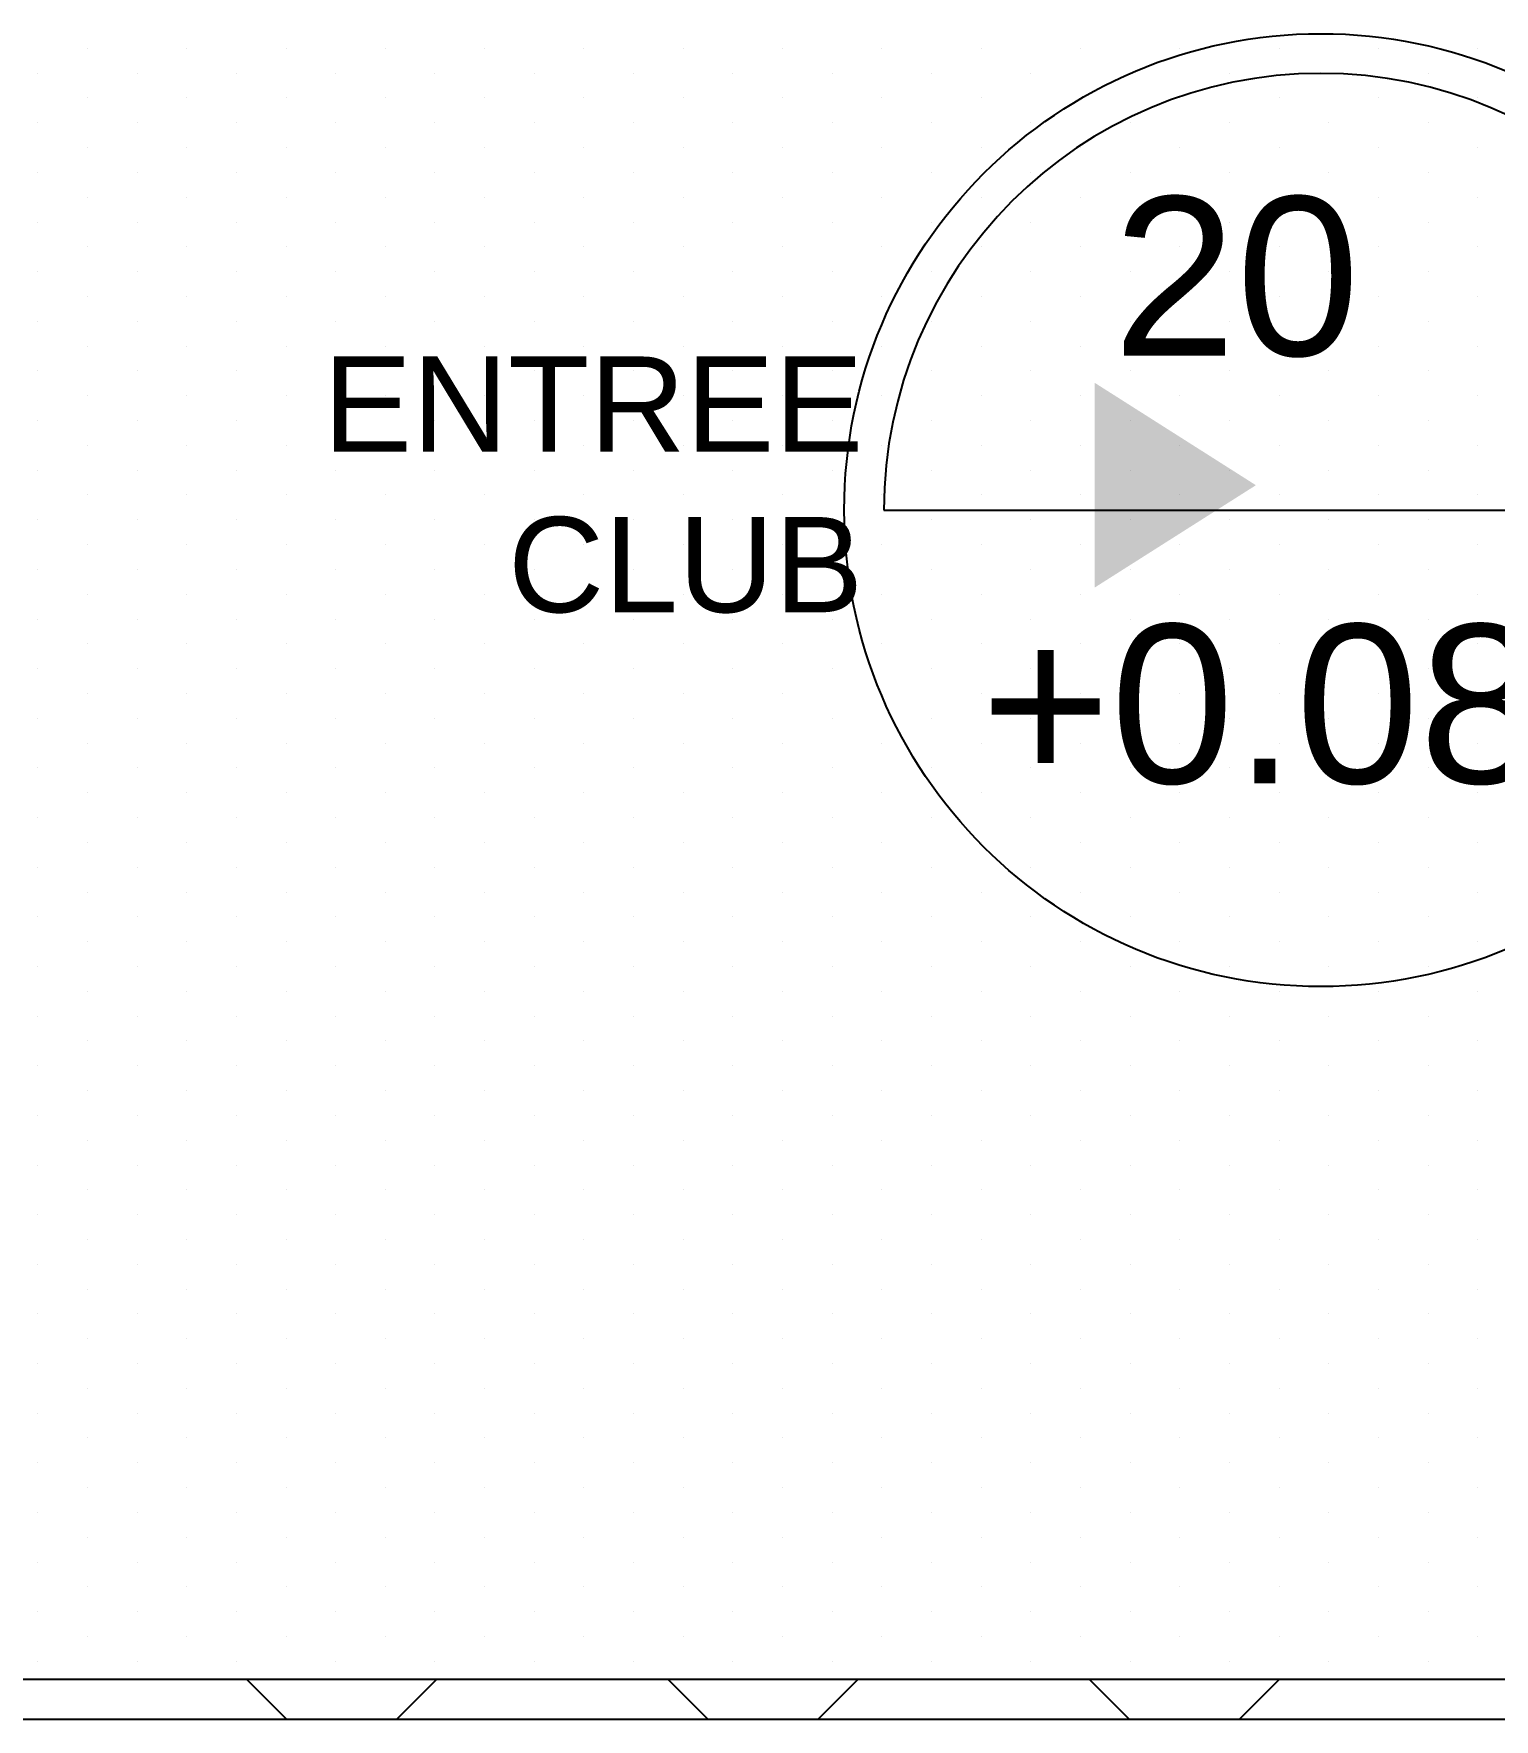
# Model space of a CAD drawing. Header units: millimetres. Extents: x 61345 to 69644, y 9491 to 29385.
# Drawn here: x 64337.9 to 64521.8, y 17361.2 to 17573.5 of the extents above; entities that cross this region are included whole.
import ezdxf

# ---------------------------------------------------------------- set-up
doc = ezdxf.new("R2010")
doc.units = ezdxf.units.MM
doc.layers.add('Plan Archi', color=8, linetype='Continuous')
doc.styles.get("Standard").update_dxf_attribs({"font": 'arial.ttf'})

msp = doc.modelspace()

# ---------------------------------------------------------------- linework, layer by layer
at = {"layer": 'Plan Archi'}
for p, q in [((64344.69, 17571.62), (64344.69, 17571.62)), ((64357.19, 17571.62), (64357.19, 17571.62)), ((64369.69, 17571.62), (64369.69, 17571.62)), ((64382.19, 17571.62), (64382.19, 17571.62)), ((64394.69, 17571.62), (64394.69, 17571.62)), ((64407.19, 17571.62), (64407.19, 17571.62)), ((64419.69, 17571.62), (64419.69, 17571.62)), ((64432.19, 17571.62), (64432.19, 17571.62)), ((64444.69, 17571.62), (64444.69, 17571.62)), ((64457.19, 17571.62), (64457.19, 17571.62)), ((64469.69, 17571.62), (64469.69, 17571.62)), ((64482.19, 17571.62), (64482.19, 17571.62)), ((64494.69, 17571.62), (64494.69, 17571.62)), ((64507.19, 17571.62), (64507.19, 17571.62)), ((64519.69, 17571.62), (64519.69, 17571.62)), ((64338.44, 17568.49), (64338.44, 17568.49)), ((64350.94, 17568.49), (64350.94, 17568.49)), ((64363.44, 17568.49), (64363.44, 17568.49)), ((64375.94, 17568.49), (64375.94, 17568.49)), ((64388.44, 17568.49), (64388.44, 17568.49)), ((64400.94, 17568.49), (64400.94, 17568.49)), ((64413.44, 17568.49), (64413.44, 17568.49)), ((64425.94, 17568.49), (64425.94, 17568.49)), ((64438.44, 17568.49), (64438.44, 17568.49)), ((64450.94, 17568.49), (64450.94, 17568.49)), ((64463.44, 17568.49), (64463.44, 17568.49)), ((64475.94, 17568.49), (64475.94, 17568.49)), ((64488.44, 17568.49), (64488.44, 17568.49)), ((64500.94, 17568.49), (64500.94, 17568.49)), ((64513.44, 17568.49), (64513.44, 17568.49)), ((64344.69, 17565.37), (64344.69, 17565.37)), ((64357.19, 17565.37), (64357.19, 17565.37)), ((64369.69, 17565.37), (64369.69, 17565.37)), ((64382.19, 17565.37), (64382.19, 17565.37)), ((64394.69, 17565.37), (64394.69, 17565.37)), ((64407.19, 17565.37), (64407.19, 17565.37)), ((64419.69, 17565.37), (64419.69, 17565.37)), ((64432.19, 17565.37), (64432.19, 17565.37)), ((64444.69, 17565.37), (64444.69, 17565.37)), ((64457.19, 17565.37), (64457.19, 17565.37)), ((64469.69, 17565.37), (64469.69, 17565.37)), ((64482.19, 17565.37), (64482.19, 17565.37)), ((64494.69, 17565.37), (64494.69, 17565.37)), ((64507.19, 17565.37), (64507.19, 17565.37)), ((64519.69, 17565.37), (64519.69, 17565.37)), ((64338.44, 17562.24), (64338.44, 17562.24)), ((64350.94, 17562.24), (64350.94, 17562.24)), ((64363.44, 17562.24), (64363.44, 17562.24)), ((64375.94, 17562.24), (64375.94, 17562.24)), ((64388.44, 17562.24), (64388.44, 17562.24)), ((64400.94, 17562.24), (64400.94, 17562.24)), ((64413.44, 17562.24), (64413.44, 17562.24)), ((64425.94, 17562.24), (64425.94, 17562.24)), ((64438.44, 17562.24), (64438.44, 17562.24)), ((64450.94, 17562.24), (64450.94, 17562.24)), ((64463.44, 17562.24), (64463.44, 17562.24)), ((64475.94, 17562.24), (64475.94, 17562.24)), ((64488.44, 17562.24), (64488.44, 17562.24)), ((64500.94, 17562.24), (64500.94, 17562.24)), ((64513.44, 17562.24), (64513.44, 17562.24)), ((64344.69, 17559.12), (64344.69, 17559.12)), ((64357.19, 17559.12), (64357.19, 17559.12)), ((64369.69, 17559.12), (64369.69, 17559.12)), ((64382.19, 17559.12), (64382.19, 17559.12)), ((64394.69, 17559.12), (64394.69, 17559.12)), ((64407.19, 17559.12), (64407.19, 17559.12)), ((64419.69, 17559.12), (64419.69, 17559.12)), ((64432.19, 17559.12), (64432.19, 17559.12)), ((64444.69, 17559.12), (64444.69, 17559.12)), ((64457.19, 17559.12), (64457.19, 17559.12)), ((64469.69, 17559.12), (64469.69, 17559.12)), ((64482.19, 17559.12), (64482.19, 17559.12)), ((64494.69, 17559.12), (64494.69, 17559.12)), ((64507.19, 17559.12), (64507.19, 17559.12)), ((64519.69, 17559.12), (64519.69, 17559.12)), ((64338.44, 17555.99), (64338.44, 17555.99)), ((64350.94, 17555.99), (64350.94, 17555.99)), ((64363.44, 17555.99), (64363.44, 17555.99)), ((64375.94, 17555.99), (64375.94, 17555.99)), ((64388.44, 17555.99), (64388.44, 17555.99)), ((64400.94, 17555.99), (64400.94, 17555.99)), ((64413.44, 17555.99), (64413.44, 17555.99)), ((64425.94, 17555.99), (64425.94, 17555.99)), ((64438.44, 17555.99), (64438.44, 17555.99)), ((64450.94, 17555.99), (64450.94, 17555.99)), ((64463.44, 17555.99), (64463.44, 17555.99)), ((64475.94, 17555.99), (64475.94, 17555.99)), ((64488.44, 17555.99), (64488.44, 17555.99)), ((64500.94, 17555.99), (64500.94, 17555.99)), ((64513.44, 17555.99), (64513.44, 17555.99)), ((64344.69, 17552.87), (64344.69, 17552.87)), ((64357.19, 17552.87), (64357.19, 17552.87)), ((64369.69, 17552.87), (64369.69, 17552.87)), ((64382.19, 17552.87), (64382.19, 17552.87)), ((64394.69, 17552.87), (64394.69, 17552.87)), ((64407.19, 17552.87), (64407.19, 17552.87)), ((64419.69, 17552.87), (64419.69, 17552.87)), ((64432.19, 17552.87), (64432.19, 17552.87)), ((64444.69, 17552.87), (64444.69, 17552.87)), ((64457.19, 17552.87), (64457.19, 17552.87)), ((64469.69, 17552.87), (64469.69, 17552.87)), ((64482.19, 17552.87), (64482.19, 17552.87)), ((64494.69, 17552.87), (64494.69, 17552.87)), ((64507.19, 17552.87), (64507.19, 17552.87)), ((64519.69, 17552.87), (64519.69, 17552.87)), ((64338.44, 17549.74), (64338.44, 17549.74)), ((64350.94, 17549.74), (64350.94, 17549.74)), ((64363.44, 17549.74), (64363.44, 17549.74)), ((64375.94, 17549.74), (64375.94, 17549.74)), ((64388.44, 17549.74), (64388.44, 17549.74)), ((64400.94, 17549.74), (64400.94, 17549.74)), ((64413.44, 17549.74), (64413.44, 17549.74)), ((64425.94, 17549.74), (64425.94, 17549.74)), ((64438.44, 17549.74), (64438.44, 17549.74)), ((64450.94, 17549.74), (64450.94, 17549.74)), ((64463.44, 17549.74), (64463.44, 17549.74)), ((64475.94, 17549.74), (64475.94, 17549.74)), ((64488.44, 17549.74), (64488.44, 17549.74)), ((64500.94, 17549.74), (64500.94, 17549.74)), ((64513.44, 17549.74), (64513.44, 17549.74)), ((64344.69, 17546.62), (64344.69, 17546.62)), ((64357.19, 17546.62), (64357.19, 17546.62)), ((64369.69, 17546.62), (64369.69, 17546.62)), ((64382.19, 17546.62), (64382.19, 17546.62)), ((64394.69, 17546.62), (64394.69, 17546.62)), ((64407.19, 17546.62), (64407.19, 17546.62)), ((64419.69, 17546.62), (64419.69, 17546.62)), ((64432.19, 17546.62), (64432.19, 17546.62)), ((64444.69, 17546.62), (64444.69, 17546.62)), ((64457.19, 17546.62), (64457.19, 17546.62)), ((64469.69, 17546.62), (64469.69, 17546.62)), ((64482.19, 17546.62), (64482.19, 17546.62)), ((64494.69, 17546.62), (64494.69, 17546.62)), ((64507.19, 17546.62), (64507.19, 17546.62)), ((64519.69, 17546.62), (64519.69, 17546.62)), ((64338.44, 17543.49), (64338.44, 17543.49)), ((64350.94, 17543.49), (64350.94, 17543.49)), ((64363.44, 17543.49), (64363.44, 17543.49)), ((64375.94, 17543.49), (64375.94, 17543.49)), ((64388.44, 17543.49), (64388.44, 17543.49)), ((64400.94, 17543.49), (64400.94, 17543.49)), ((64413.44, 17543.49), (64413.44, 17543.49)), ((64425.94, 17543.49), (64425.94, 17543.49)), ((64438.44, 17543.49), (64438.44, 17543.49)), ((64450.94, 17543.49), (64450.94, 17543.49)), ((64463.44, 17543.49), (64463.44, 17543.49)), ((64475.94, 17543.49), (64475.94, 17543.49)), ((64488.44, 17543.49), (64488.44, 17543.49)), ((64500.94, 17543.49), (64500.94, 17543.49)), ((64513.44, 17543.49), (64513.44, 17543.49)), ((64344.69, 17540.37), (64344.69, 17540.37)), ((64357.19, 17540.37), (64357.19, 17540.37)), ((64369.69, 17540.37), (64369.69, 17540.37)), ((64382.19, 17540.37), (64382.19, 17540.37)), ((64394.69, 17540.37), (64394.69, 17540.37)), ((64407.19, 17540.37), (64407.19, 17540.37)), ((64419.69, 17540.37), (64419.69, 17540.37)), ((64432.19, 17540.37), (64432.19, 17540.37)), ((64444.69, 17540.37), (64444.69, 17540.37)), ((64457.19, 17540.37), (64457.19, 17540.37)), ((64469.69, 17540.37), (64469.69, 17540.37)), ((64482.19, 17540.37), (64482.19, 17540.37)), ((64494.69, 17540.37), (64494.69, 17540.37)), ((64507.19, 17540.37), (64507.19, 17540.37)), ((64519.69, 17540.37), (64519.69, 17540.37)), ((64338.44, 17537.24), (64338.44, 17537.24)), ((64350.94, 17537.24), (64350.94, 17537.24)), ((64363.44, 17537.24), (64363.44, 17537.24)), ((64375.94, 17537.24), (64375.94, 17537.24)), ((64388.44, 17537.24), (64388.44, 17537.24)), ((64400.94, 17537.24), (64400.94, 17537.24)), ((64413.44, 17537.24), (64413.44, 17537.24)), ((64425.94, 17537.24), (64425.94, 17537.24)), ((64438.44, 17537.24), (64438.44, 17537.24)), ((64450.94, 17537.24), (64450.94, 17537.24)), ((64463.44, 17537.24), (64463.44, 17537.24)), ((64475.94, 17537.24), (64475.94, 17537.24)), ((64488.44, 17537.24), (64488.44, 17537.24)), ((64500.94, 17537.24), (64500.94, 17537.24)), ((64513.44, 17537.24), (64513.44, 17537.24)), ((64344.69, 17534.12), (64344.69, 17534.12)), ((64357.19, 17534.12), (64357.19, 17534.12)), ((64369.69, 17534.12), (64369.69, 17534.12)), ((64382.19, 17534.12), (64382.19, 17534.12)), ((64394.69, 17534.12), (64394.69, 17534.12)), ((64407.19, 17534.12), (64407.19, 17534.12)), ((64419.69, 17534.12), (64419.69, 17534.12)), ((64432.19, 17534.12), (64432.19, 17534.12)), ((64444.69, 17534.12), (64444.69, 17534.12)), ((64457.19, 17534.12), (64457.19, 17534.12)), ((64469.69, 17534.12), (64469.69, 17534.12)), ((64482.19, 17534.12), (64482.19, 17534.12)), ((64494.69, 17534.12), (64494.69, 17534.12)), ((64507.19, 17534.12), (64507.19, 17534.12)), ((64519.69, 17534.12), (64519.69, 17534.12)), ((64338.44, 17530.99), (64338.44, 17530.99)), ((64350.94, 17530.99), (64350.94, 17530.99)), ((64363.44, 17530.99), (64363.44, 17530.99)), ((64375.94, 17530.99), (64375.94, 17530.99)), ((64388.44, 17530.99), (64388.44, 17530.99)), ((64400.94, 17530.99), (64400.94, 17530.99)), ((64413.44, 17530.99), (64413.44, 17530.99)), ((64425.94, 17530.99), (64425.94, 17530.99)), ((64438.44, 17530.99), (64438.44, 17530.99)), ((64450.94, 17530.99), (64450.94, 17530.99)), ((64463.44, 17530.99), (64463.44, 17530.99)), ((64475.94, 17530.99), (64475.94, 17530.99)), ((64488.44, 17530.99), (64488.44, 17530.99)), ((64500.94, 17530.99), (64500.94, 17530.99)), ((64513.44, 17530.99), (64513.44, 17530.99)), ((64344.69, 17527.87), (64344.69, 17527.87)), ((64357.19, 17527.87), (64357.19, 17527.87)), ((64369.69, 17527.87), (64369.69, 17527.87)), ((64382.19, 17527.87), (64382.19, 17527.87)), ((64394.69, 17527.87), (64394.69, 17527.87)), ((64407.19, 17527.87), (64407.19, 17527.87)), ((64419.69, 17527.87), (64419.69, 17527.87)), ((64432.19, 17527.87), (64432.19, 17527.87)), ((64444.69, 17527.87), (64444.69, 17527.87)), ((64457.19, 17527.87), (64457.19, 17527.87)), ((64469.69, 17527.87), (64469.69, 17527.87)), ((64482.19, 17527.87), (64482.19, 17527.87)), ((64494.69, 17527.87), (64494.69, 17527.87)), ((64507.19, 17527.87), (64507.19, 17527.87)), ((64519.69, 17527.87), (64519.69, 17527.87)), ((64338.44, 17524.74), (64338.44, 17524.74)), ((64350.94, 17524.74), (64350.94, 17524.74)), ((64363.44, 17524.74), (64363.44, 17524.74)), ((64375.94, 17524.74), (64375.94, 17524.74)), ((64388.44, 17524.74), (64388.44, 17524.74)), ((64400.94, 17524.74), (64400.94, 17524.74)), ((64413.44, 17524.74), (64413.44, 17524.74)), ((64425.94, 17524.74), (64425.94, 17524.74)), ((64438.44, 17524.74), (64438.44, 17524.74)), ((64450.94, 17524.74), (64450.94, 17524.74)), ((64463.44, 17524.74), (64463.44, 17524.74)), ((64475.94, 17524.74), (64475.94, 17524.74)), ((64488.44, 17524.74), (64488.44, 17524.74)), ((64500.94, 17524.74), (64500.94, 17524.74)), ((64513.44, 17524.74), (64513.44, 17524.74)), ((64344.69, 17521.62), (64344.69, 17521.62)), ((64357.19, 17521.62), (64357.19, 17521.62)), ((64369.69, 17521.62), (64369.69, 17521.62)), ((64382.19, 17521.62), (64382.19, 17521.62)), ((64394.69, 17521.62), (64394.69, 17521.62)), ((64407.19, 17521.62), (64407.19, 17521.62)), ((64419.69, 17521.62), (64419.69, 17521.62)), ((64432.19, 17521.62), (64432.19, 17521.62)), ((64444.69, 17521.62), (64444.69, 17521.62)), ((64457.19, 17521.62), (64457.19, 17521.62)), ((64469.69, 17521.62), (64469.69, 17521.62)), ((64482.19, 17521.62), (64482.19, 17521.62)), ((64494.69, 17521.62), (64494.69, 17521.62)), ((64507.19, 17521.62), (64507.19, 17521.62)), ((64519.69, 17521.62), (64519.69, 17521.62)), ((64338.44, 17518.49), (64338.44, 17518.49)), ((64350.94, 17518.49), (64350.94, 17518.49)), ((64363.44, 17518.49), (64363.44, 17518.49)), ((64375.94, 17518.49), (64375.94, 17518.49)), ((64388.44, 17518.49), (64388.44, 17518.49)), ((64400.94, 17518.49), (64400.94, 17518.49)), ((64413.44, 17518.49), (64413.44, 17518.49)), ((64425.94, 17518.49), (64425.94, 17518.49)), ((64438.44, 17518.49), (64438.44, 17518.49)), ((64450.94, 17518.49), (64450.94, 17518.49)), ((64463.44, 17518.49), (64463.44, 17518.49)), ((64475.94, 17518.49), (64475.94, 17518.49)), ((64488.44, 17518.49), (64488.44, 17518.49)), ((64500.94, 17518.49), (64500.94, 17518.49)), ((64513.44, 17518.49), (64513.44, 17518.49)), ((64344.69, 17515.37), (64344.69, 17515.37)), ((64357.19, 17515.37), (64357.19, 17515.37)), ((64369.69, 17515.37), (64369.69, 17515.37)), ((64382.19, 17515.37), (64382.19, 17515.37)), ((64394.69, 17515.37), (64394.69, 17515.37)), ((64407.19, 17515.37), (64407.19, 17515.37)), ((64419.69, 17515.37), (64419.69, 17515.37)), ((64432.19, 17515.37), (64432.19, 17515.37)), ((64444.69, 17515.37), (64444.69, 17515.37)), ((64457.19, 17515.37), (64457.19, 17515.37)), ((64469.69, 17515.37), (64469.69, 17515.37)), ((64482.19, 17515.37), (64482.19, 17515.37)), ((64494.69, 17515.37), (64494.69, 17515.37)), ((64507.19, 17515.37), (64507.19, 17515.37)), ((64519.69, 17515.37), (64519.69, 17515.37)), ((64338.44, 17512.24), (64338.44, 17512.24)), ((64350.94, 17512.24), (64350.94, 17512.24)), ((64363.44, 17512.24), (64363.44, 17512.24)), ((64375.94, 17512.24), (64375.94, 17512.24)), ((64388.44, 17512.24), (64388.44, 17512.24)), ((64400.94, 17512.24), (64400.94, 17512.24)), ((64413.44, 17512.24), (64413.44, 17512.24)), ((64425.94, 17512.24), (64425.94, 17512.24)), ((64438.44, 17512.24), (64438.44, 17512.24)), ((64444.95, 17513.46), (64554.95, 17513.46)), ((64450.94, 17512.24), (64450.94, 17512.24)), ((64463.44, 17512.24), (64463.44, 17512.24)), ((64475.94, 17512.24), (64475.94, 17512.24)), ((64488.44, 17512.24), (64488.44, 17512.24)), ((64500.94, 17512.24), (64500.94, 17512.24)), ((64513.44, 17512.24), (64513.44, 17512.24)), ((64344.69, 17509.12), (64344.69, 17509.12)), ((64357.19, 17509.12), (64357.19, 17509.12)), ((64369.69, 17509.12), (64369.69, 17509.12)), ((64382.19, 17509.12), (64382.19, 17509.12)), ((64394.69, 17509.12), (64394.69, 17509.12)), ((64407.19, 17509.12), (64407.19, 17509.12)), ((64419.69, 17509.12), (64419.69, 17509.12)), ((64432.19, 17509.12), (64432.19, 17509.12)), ((64444.69, 17509.12), (64444.69, 17509.12)), ((64457.19, 17509.12), (64457.19, 17509.12)), ((64469.69, 17509.12), (64469.69, 17509.12)), ((64482.19, 17509.12), (64482.19, 17509.12)), ((64494.69, 17509.12), (64494.69, 17509.12)), ((64507.19, 17509.12), (64507.19, 17509.12)), ((64519.69, 17509.12), (64519.69, 17509.12)), ((64338.44, 17505.99), (64338.44, 17505.99)), ((64350.94, 17505.99), (64350.94, 17505.99)), ((64363.44, 17505.99), (64363.44, 17505.99)), ((64375.94, 17505.99), (64375.94, 17505.99)), ((64388.44, 17505.99), (64388.44, 17505.99)), ((64400.94, 17505.99), (64400.94, 17505.99)), ((64413.44, 17505.99), (64413.44, 17505.99)), ((64425.94, 17505.99), (64425.94, 17505.99)), ((64438.44, 17505.99), (64438.44, 17505.99)), ((64450.94, 17505.99), (64450.94, 17505.99)), ((64463.44, 17505.99), (64463.44, 17505.99)), ((64475.94, 17505.99), (64475.94, 17505.99)), ((64488.44, 17505.99), (64488.44, 17505.99)), ((64500.94, 17505.99), (64500.94, 17505.99)), ((64513.44, 17505.99), (64513.44, 17505.99)), ((64344.69, 17502.87), (64344.69, 17502.87)), ((64357.19, 17502.87), (64357.19, 17502.87)), ((64369.69, 17502.87), (64369.69, 17502.87)), ((64382.19, 17502.87), (64382.19, 17502.87)), ((64394.69, 17502.87), (64394.69, 17502.87)), ((64407.19, 17502.87), (64407.19, 17502.87)), ((64419.69, 17502.87), (64419.69, 17502.87)), ((64432.19, 17502.87), (64432.19, 17502.87)), ((64444.69, 17502.87), (64444.69, 17502.87)), ((64457.19, 17502.87), (64457.19, 17502.87)), ((64469.69, 17502.87), (64469.69, 17502.87)), ((64482.19, 17502.87), (64482.19, 17502.87)), ((64494.69, 17502.87), (64494.69, 17502.87)), ((64507.19, 17502.87), (64507.19, 17502.87)), ((64519.69, 17502.87), (64519.69, 17502.87)), ((64338.44, 17499.74), (64338.44, 17499.74)), ((64350.94, 17499.74), (64350.94, 17499.74)), ((64363.44, 17499.74), (64363.44, 17499.74)), ((64375.94, 17499.74), (64375.94, 17499.74)), ((64388.44, 17499.74), (64388.44, 17499.74)), ((64400.94, 17499.74), (64400.94, 17499.74)), ((64413.44, 17499.74), (64413.44, 17499.74)), ((64425.94, 17499.74), (64425.94, 17499.74)), ((64438.44, 17499.74), (64438.44, 17499.74)), ((64450.94, 17499.74), (64450.94, 17499.74)), ((64463.44, 17499.74), (64463.44, 17499.74)), ((64475.94, 17499.74), (64475.94, 17499.74)), ((64488.44, 17499.74), (64488.44, 17499.74)), ((64500.94, 17499.74), (64500.94, 17499.74)), ((64513.44, 17499.74), (64513.44, 17499.74)), ((64344.69, 17496.62), (64344.69, 17496.62)), ((64357.19, 17496.62), (64357.19, 17496.62)), ((64369.69, 17496.62), (64369.69, 17496.62)), ((64382.19, 17496.62), (64382.19, 17496.62)), ((64394.69, 17496.62), (64394.69, 17496.62)), ((64407.19, 17496.62), (64407.19, 17496.62)), ((64419.69, 17496.62), (64419.69, 17496.62)), ((64432.19, 17496.62), (64432.19, 17496.62)), ((64444.69, 17496.62), (64444.69, 17496.62)), ((64457.19, 17496.62), (64457.19, 17496.62)), ((64469.69, 17496.62), (64469.69, 17496.62)), ((64482.19, 17496.62), (64482.19, 17496.62)), ((64494.69, 17496.62), (64494.69, 17496.62)), ((64507.19, 17496.62), (64507.19, 17496.62)), ((64519.69, 17496.62), (64519.69, 17496.62)), ((64338.44, 17493.49), (64338.44, 17493.49)), ((64350.94, 17493.49), (64350.94, 17493.49)), ((64363.44, 17493.49), (64363.44, 17493.49)), ((64375.94, 17493.49), (64375.94, 17493.49)), ((64388.44, 17493.49), (64388.44, 17493.49)), ((64400.94, 17493.49), (64400.94, 17493.49)), ((64413.44, 17493.49), (64413.44, 17493.49)), ((64425.94, 17493.49), (64425.94, 17493.49)), ((64438.44, 17493.49), (64438.44, 17493.49)), ((64450.94, 17493.49), (64450.94, 17493.49)), ((64463.44, 17493.49), (64463.44, 17493.49)), ((64475.94, 17493.49), (64475.94, 17493.49)), ((64488.44, 17493.49), (64488.44, 17493.49)), ((64500.94, 17493.49), (64500.94, 17493.49)), ((64513.44, 17493.49), (64513.44, 17493.49)), ((64344.69, 17490.37), (64344.69, 17490.37)), ((64357.19, 17490.37), (64357.19, 17490.37)), ((64369.69, 17490.37), (64369.69, 17490.37)), ((64382.19, 17490.37), (64382.19, 17490.37)), ((64394.69, 17490.37), (64394.69, 17490.37)), ((64407.19, 17490.37), (64407.19, 17490.37)), ((64419.69, 17490.37), (64419.69, 17490.37)), ((64432.19, 17490.37), (64432.19, 17490.37)), ((64444.69, 17490.37), (64444.69, 17490.37)), ((64457.19, 17490.37), (64457.19, 17490.37)), ((64469.69, 17490.37), (64469.69, 17490.37)), ((64482.19, 17490.37), (64482.19, 17490.37)), ((64494.69, 17490.37), (64494.69, 17490.37)), ((64507.19, 17490.37), (64507.19, 17490.37)), ((64519.69, 17490.37), (64519.69, 17490.37)), ((64338.44, 17487.24), (64338.44, 17487.24)), ((64350.94, 17487.24), (64350.94, 17487.24)), ((64363.44, 17487.24), (64363.44, 17487.24)), ((64375.94, 17487.24), (64375.94, 17487.24)), ((64388.44, 17487.24), (64388.44, 17487.24)), ((64400.94, 17487.24), (64400.94, 17487.24)), ((64413.44, 17487.24), (64413.44, 17487.24)), ((64425.94, 17487.24), (64425.94, 17487.24)), ((64438.44, 17487.24), (64438.44, 17487.24)), ((64450.94, 17487.24), (64450.94, 17487.24)), ((64463.44, 17487.24), (64463.44, 17487.24)), ((64475.94, 17487.24), (64475.94, 17487.24)), ((64488.44, 17487.24), (64488.44, 17487.24)), ((64500.94, 17487.24), (64500.94, 17487.24)), ((64513.44, 17487.24), (64513.44, 17487.24)), ((64344.69, 17484.12), (64344.69, 17484.12)), ((64357.19, 17484.12), (64357.19, 17484.12)), ((64369.69, 17484.12), (64369.69, 17484.12)), ((64382.19, 17484.12), (64382.19, 17484.12)), ((64394.69, 17484.12), (64394.69, 17484.12)), ((64407.19, 17484.12), (64407.19, 17484.12)), ((64419.69, 17484.12), (64419.69, 17484.12)), ((64432.19, 17484.12), (64432.19, 17484.12)), ((64444.69, 17484.12), (64444.69, 17484.12)), ((64457.19, 17484.12), (64457.19, 17484.12)), ((64469.69, 17484.12), (64469.69, 17484.12)), ((64482.19, 17484.12), (64482.19, 17484.12)), ((64494.69, 17484.12), (64494.69, 17484.12)), ((64507.19, 17484.12), (64507.19, 17484.12)), ((64519.69, 17484.12), (64519.69, 17484.12)), ((64338.44, 17480.99), (64338.44, 17480.99)), ((64350.94, 17480.99), (64350.94, 17480.99)), ((64363.44, 17480.99), (64363.44, 17480.99)), ((64375.94, 17480.99), (64375.94, 17480.99)), ((64388.44, 17480.99), (64388.44, 17480.99)), ((64400.94, 17480.99), (64400.94, 17480.99)), ((64413.44, 17480.99), (64413.44, 17480.99)), ((64425.94, 17480.99), (64425.94, 17480.99)), ((64438.44, 17480.99), (64438.44, 17480.99)), ((64450.94, 17480.99), (64450.94, 17480.99)), ((64463.44, 17480.99), (64463.44, 17480.99)), ((64475.94, 17480.99), (64475.94, 17480.99)), ((64488.44, 17480.99), (64488.44, 17480.99)), ((64500.94, 17480.99), (64500.94, 17480.99)), ((64513.44, 17480.99), (64513.44, 17480.99)), ((64344.69, 17477.87), (64344.69, 17477.87)), ((64357.19, 17477.87), (64357.19, 17477.87)), ((64369.69, 17477.87), (64369.69, 17477.87)), ((64382.19, 17477.87), (64382.19, 17477.87)), ((64394.69, 17477.87), (64394.69, 17477.87)), ((64407.19, 17477.87), (64407.19, 17477.87)), ((64419.69, 17477.87), (64419.69, 17477.87)), ((64432.19, 17477.87), (64432.19, 17477.87)), ((64444.69, 17477.87), (64444.69, 17477.87)), ((64457.19, 17477.87), (64457.19, 17477.87)), ((64469.69, 17477.87), (64469.69, 17477.87)), ((64482.19, 17477.87), (64482.19, 17477.87)), ((64494.69, 17477.87), (64494.69, 17477.87)), ((64507.19, 17477.87), (64507.19, 17477.87)), ((64519.69, 17477.87), (64519.69, 17477.87)), ((64338.44, 17474.74), (64338.44, 17474.74)), ((64350.94, 17474.74), (64350.94, 17474.74)), ((64363.44, 17474.74), (64363.44, 17474.74)), ((64375.94, 17474.74), (64375.94, 17474.74)), ((64388.44, 17474.74), (64388.44, 17474.74)), ((64400.94, 17474.74), (64400.94, 17474.74)), ((64413.44, 17474.74), (64413.44, 17474.74)), ((64425.94, 17474.74), (64425.94, 17474.74)), ((64438.44, 17474.74), (64438.44, 17474.74)), ((64450.94, 17474.74), (64450.94, 17474.74)), ((64463.44, 17474.74), (64463.44, 17474.74)), ((64475.94, 17474.74), (64475.94, 17474.74)), ((64488.44, 17474.74), (64488.44, 17474.74)), ((64500.94, 17474.74), (64500.94, 17474.74)), ((64513.44, 17474.74), (64513.44, 17474.74)), ((64344.69, 17471.62), (64344.69, 17471.62)), ((64357.19, 17471.62), (64357.19, 17471.62)), ((64369.69, 17471.62), (64369.69, 17471.62)), ((64382.19, 17471.62), (64382.19, 17471.62)), ((64394.69, 17471.62), (64394.69, 17471.62)), ((64407.19, 17471.62), (64407.19, 17471.62)), ((64419.69, 17471.62), (64419.69, 17471.62)), ((64432.19, 17471.62), (64432.19, 17471.62)), ((64444.69, 17471.62), (64444.69, 17471.62)), ((64457.19, 17471.62), (64457.19, 17471.62)), ((64469.69, 17471.62), (64469.69, 17471.62)), ((64482.19, 17471.62), (64482.19, 17471.62)), ((64494.69, 17471.62), (64494.69, 17471.62)), ((64507.19, 17471.62), (64507.19, 17471.62)), ((64519.69, 17471.62), (64519.69, 17471.62)), ((64338.44, 17468.49), (64338.44, 17468.49)), ((64350.94, 17468.49), (64350.94, 17468.49)), ((64363.44, 17468.49), (64363.44, 17468.49)), ((64375.94, 17468.49), (64375.94, 17468.49)), ((64388.44, 17468.49), (64388.44, 17468.49)), ((64400.94, 17468.49), (64400.94, 17468.49)), ((64413.44, 17468.49), (64413.44, 17468.49)), ((64425.94, 17468.49), (64425.94, 17468.49)), ((64438.44, 17468.49), (64438.44, 17468.49)), ((64450.94, 17468.49), (64450.94, 17468.49)), ((64463.44, 17468.49), (64463.44, 17468.49)), ((64475.94, 17468.49), (64475.94, 17468.49)), ((64488.44, 17468.49), (64488.44, 17468.49)), ((64500.94, 17468.49), (64500.94, 17468.49)), ((64513.44, 17468.49), (64513.44, 17468.49)), ((64344.69, 17465.37), (64344.69, 17465.37)), ((64357.19, 17465.37), (64357.19, 17465.37)), ((64369.69, 17465.37), (64369.69, 17465.37)), ((64382.19, 17465.37), (64382.19, 17465.37)), ((64394.69, 17465.37), (64394.69, 17465.37)), ((64407.19, 17465.37), (64407.19, 17465.37)), ((64419.69, 17465.37), (64419.69, 17465.37)), ((64432.19, 17465.37), (64432.19, 17465.37)), ((64444.69, 17465.37), (64444.69, 17465.37)), ((64457.19, 17465.37), (64457.19, 17465.37)), ((64469.69, 17465.37), (64469.69, 17465.37)), ((64482.19, 17465.37), (64482.19, 17465.37)), ((64494.69, 17465.37), (64494.69, 17465.37)), ((64507.19, 17465.37), (64507.19, 17465.37)), ((64519.69, 17465.37), (64519.69, 17465.37)), ((64338.44, 17462.24), (64338.44, 17462.24)), ((64350.94, 17462.24), (64350.94, 17462.24)), ((64363.44, 17462.24), (64363.44, 17462.24)), ((64375.94, 17462.24), (64375.94, 17462.24)), ((64388.44, 17462.24), (64388.44, 17462.24)), ((64400.94, 17462.24), (64400.94, 17462.24)), ((64413.44, 17462.24), (64413.44, 17462.24)), ((64425.94, 17462.24), (64425.94, 17462.24)), ((64438.44, 17462.24), (64438.44, 17462.24)), ((64450.94, 17462.24), (64450.94, 17462.24)), ((64463.44, 17462.24), (64463.44, 17462.24)), ((64475.94, 17462.24), (64475.94, 17462.24)), ((64488.44, 17462.24), (64488.44, 17462.24)), ((64500.94, 17462.24), (64500.94, 17462.24)), ((64513.44, 17462.24), (64513.44, 17462.24)), ((64344.69, 17459.12), (64344.69, 17459.12)), ((64357.19, 17459.12), (64357.19, 17459.12)), ((64369.69, 17459.12), (64369.69, 17459.12)), ((64382.19, 17459.12), (64382.19, 17459.12)), ((64394.69, 17459.12), (64394.69, 17459.12)), ((64407.19, 17459.12), (64407.19, 17459.12)), ((64419.69, 17459.12), (64419.69, 17459.12)), ((64432.19, 17459.12), (64432.19, 17459.12)), ((64444.69, 17459.12), (64444.69, 17459.12)), ((64457.19, 17459.12), (64457.19, 17459.12)), ((64469.69, 17459.12), (64469.69, 17459.12)), ((64482.19, 17459.12), (64482.19, 17459.12)), ((64494.69, 17459.12), (64494.69, 17459.12)), ((64507.19, 17459.12), (64507.19, 17459.12)), ((64519.69, 17459.12), (64519.69, 17459.12)), ((64338.44, 17455.99), (64338.44, 17455.99)), ((64350.94, 17455.99), (64350.94, 17455.99)), ((64363.44, 17455.99), (64363.44, 17455.99)), ((64375.94, 17455.99), (64375.94, 17455.99)), ((64388.44, 17455.99), (64388.44, 17455.99)), ((64400.94, 17455.99), (64400.94, 17455.99)), ((64413.44, 17455.99), (64413.44, 17455.99)), ((64425.94, 17455.99), (64425.94, 17455.99)), ((64438.44, 17455.99), (64438.44, 17455.99)), ((64450.94, 17455.99), (64450.94, 17455.99)), ((64463.44, 17455.99), (64463.44, 17455.99)), ((64475.94, 17455.99), (64475.94, 17455.99)), ((64488.44, 17455.99), (64488.44, 17455.99)), ((64500.94, 17455.99), (64500.94, 17455.99)), ((64513.44, 17455.99), (64513.44, 17455.99)), ((64344.69, 17452.87), (64344.69, 17452.87)), ((64357.19, 17452.87), (64357.19, 17452.87)), ((64369.69, 17452.87), (64369.69, 17452.87)), ((64382.19, 17452.87), (64382.19, 17452.87)), ((64394.69, 17452.87), (64394.69, 17452.87)), ((64407.19, 17452.87), (64407.19, 17452.87)), ((64419.69, 17452.87), (64419.69, 17452.87)), ((64432.19, 17452.87), (64432.19, 17452.87)), ((64444.69, 17452.87), (64444.69, 17452.87)), ((64457.19, 17452.87), (64457.19, 17452.87)), ((64469.69, 17452.87), (64469.69, 17452.87)), ((64482.19, 17452.87), (64482.19, 17452.87)), ((64494.69, 17452.87), (64494.69, 17452.87)), ((64507.19, 17452.87), (64507.19, 17452.87)), ((64519.69, 17452.87), (64519.69, 17452.87)), ((64338.44, 17449.74), (64338.44, 17449.74)), ((64350.94, 17449.74), (64350.94, 17449.74)), ((64363.44, 17449.74), (64363.44, 17449.74)), ((64375.94, 17449.74), (64375.94, 17449.74)), ((64388.44, 17449.74), (64388.44, 17449.74)), ((64400.94, 17449.74), (64400.94, 17449.74)), ((64413.44, 17449.74), (64413.44, 17449.74)), ((64425.94, 17449.74), (64425.94, 17449.74)), ((64438.44, 17449.74), (64438.44, 17449.74)), ((64450.94, 17449.74), (64450.94, 17449.74)), ((64463.44, 17449.74), (64463.44, 17449.74)), ((64475.94, 17449.74), (64475.94, 17449.74)), ((64488.44, 17449.74), (64488.44, 17449.74)), ((64500.94, 17449.74), (64500.94, 17449.74)), ((64513.44, 17449.74), (64513.44, 17449.74)), ((64344.69, 17446.62), (64344.69, 17446.62)), ((64357.19, 17446.62), (64357.19, 17446.62)), ((64369.69, 17446.62), (64369.69, 17446.62)), ((64382.19, 17446.62), (64382.19, 17446.62)), ((64394.69, 17446.62), (64394.69, 17446.62)), ((64407.19, 17446.62), (64407.19, 17446.62)), ((64419.69, 17446.62), (64419.69, 17446.62)), ((64432.19, 17446.62), (64432.19, 17446.62)), ((64444.69, 17446.62), (64444.69, 17446.62)), ((64457.19, 17446.62), (64457.19, 17446.62)), ((64469.69, 17446.62), (64469.69, 17446.62)), ((64482.19, 17446.62), (64482.19, 17446.62)), ((64494.69, 17446.62), (64494.69, 17446.62)), ((64507.19, 17446.62), (64507.19, 17446.62)), ((64519.69, 17446.62), (64519.69, 17446.62)), ((64338.44, 17443.49), (64338.44, 17443.49)), ((64350.94, 17443.49), (64350.94, 17443.49)), ((64363.44, 17443.49), (64363.44, 17443.49)), ((64375.94, 17443.49), (64375.94, 17443.49)), ((64388.44, 17443.49), (64388.44, 17443.49)), ((64400.94, 17443.49), (64400.94, 17443.49)), ((64413.44, 17443.49), (64413.44, 17443.49)), ((64425.94, 17443.49), (64425.94, 17443.49)), ((64438.44, 17443.49), (64438.44, 17443.49)), ((64450.94, 17443.49), (64450.94, 17443.49)), ((64463.44, 17443.49), (64463.44, 17443.49)), ((64475.94, 17443.49), (64475.94, 17443.49)), ((64488.44, 17443.49), (64488.44, 17443.49)), ((64500.94, 17443.49), (64500.94, 17443.49)), ((64513.44, 17443.49), (64513.44, 17443.49)), ((64344.69, 17440.37), (64344.69, 17440.37)), ((64357.19, 17440.37), (64357.19, 17440.37)), ((64369.69, 17440.37), (64369.69, 17440.37)), ((64382.19, 17440.37), (64382.19, 17440.37)), ((64394.69, 17440.37), (64394.69, 17440.37)), ((64407.19, 17440.37), (64407.19, 17440.37)), ((64419.69, 17440.37), (64419.69, 17440.37)), ((64432.19, 17440.37), (64432.19, 17440.37)), ((64444.69, 17440.37), (64444.69, 17440.37)), ((64457.19, 17440.37), (64457.19, 17440.37)), ((64469.69, 17440.37), (64469.69, 17440.37)), ((64482.19, 17440.37), (64482.19, 17440.37)), ((64494.69, 17440.37), (64494.69, 17440.37)), ((64507.19, 17440.37), (64507.19, 17440.37)), ((64519.69, 17440.37), (64519.69, 17440.37)), ((64338.44, 17437.24), (64338.44, 17437.24)), ((64350.94, 17437.24), (64350.94, 17437.24)), ((64363.44, 17437.24), (64363.44, 17437.24)), ((64375.94, 17437.24), (64375.94, 17437.24)), ((64388.44, 17437.24), (64388.44, 17437.24)), ((64400.94, 17437.24), (64400.94, 17437.24)), ((64413.44, 17437.24), (64413.44, 17437.24)), ((64425.94, 17437.24), (64425.94, 17437.24)), ((64438.44, 17437.24), (64438.44, 17437.24)), ((64450.94, 17437.24), (64450.94, 17437.24)), ((64463.44, 17437.24), (64463.44, 17437.24)), ((64475.94, 17437.24), (64475.94, 17437.24)), ((64488.44, 17437.24), (64488.44, 17437.24)), ((64500.94, 17437.24), (64500.94, 17437.24)), ((64513.44, 17437.24), (64513.44, 17437.24)), ((64344.69, 17434.12), (64344.69, 17434.12)), ((64357.19, 17434.12), (64357.19, 17434.12)), ((64369.69, 17434.12), (64369.69, 17434.12)), ((64382.19, 17434.12), (64382.19, 17434.12)), ((64394.69, 17434.12), (64394.69, 17434.12)), ((64407.19, 17434.12), (64407.19, 17434.12)), ((64419.69, 17434.12), (64419.69, 17434.12)), ((64432.19, 17434.12), (64432.19, 17434.12)), ((64444.69, 17434.12), (64444.69, 17434.12)), ((64457.19, 17434.12), (64457.19, 17434.12)), ((64469.69, 17434.12), (64469.69, 17434.12)), ((64482.19, 17434.12), (64482.19, 17434.12)), ((64494.69, 17434.12), (64494.69, 17434.12)), ((64507.19, 17434.12), (64507.19, 17434.12)), ((64519.69, 17434.12), (64519.69, 17434.12)), ((64338.44, 17430.99), (64338.44, 17430.99)), ((64350.94, 17430.99), (64350.94, 17430.99)), ((64363.44, 17430.99), (64363.44, 17430.99)), ((64375.94, 17430.99), (64375.94, 17430.99)), ((64388.44, 17430.99), (64388.44, 17430.99)), ((64400.94, 17430.99), (64400.94, 17430.99)), ((64413.44, 17430.99), (64413.44, 17430.99)), ((64425.94, 17430.99), (64425.94, 17430.99)), ((64438.44, 17430.99), (64438.44, 17430.99)), ((64450.94, 17430.99), (64450.94, 17430.99)), ((64463.44, 17430.99), (64463.44, 17430.99)), ((64475.94, 17430.99), (64475.94, 17430.99)), ((64488.44, 17430.99), (64488.44, 17430.99)), ((64500.94, 17430.99), (64500.94, 17430.99)), ((64513.44, 17430.99), (64513.44, 17430.99)), ((64344.69, 17427.87), (64344.69, 17427.87)), ((64357.19, 17427.87), (64357.19, 17427.87)), ((64369.69, 17427.87), (64369.69, 17427.87)), ((64382.19, 17427.87), (64382.19, 17427.87)), ((64394.69, 17427.87), (64394.69, 17427.87)), ((64407.19, 17427.87), (64407.19, 17427.87)), ((64419.69, 17427.87), (64419.69, 17427.87)), ((64432.19, 17427.87), (64432.19, 17427.87)), ((64444.69, 17427.87), (64444.69, 17427.87)), ((64457.19, 17427.87), (64457.19, 17427.87)), ((64469.69, 17427.87), (64469.69, 17427.87)), ((64482.19, 17427.87), (64482.19, 17427.87)), ((64494.69, 17427.87), (64494.69, 17427.87)), ((64507.19, 17427.87), (64507.19, 17427.87)), ((64519.69, 17427.87), (64519.69, 17427.87)), ((64338.44, 17424.74), (64338.44, 17424.74)), ((64350.94, 17424.74), (64350.94, 17424.74)), ((64363.44, 17424.74), (64363.44, 17424.74)), ((64375.94, 17424.74), (64375.94, 17424.74)), ((64388.44, 17424.74), (64388.44, 17424.74)), ((64400.94, 17424.74), (64400.94, 17424.74)), ((64413.44, 17424.74), (64413.44, 17424.74)), ((64425.94, 17424.74), (64425.94, 17424.74)), ((64438.44, 17424.74), (64438.44, 17424.74)), ((64450.94, 17424.74), (64450.94, 17424.74)), ((64463.44, 17424.74), (64463.44, 17424.74)), ((64475.94, 17424.74), (64475.94, 17424.74)), ((64488.44, 17424.74), (64488.44, 17424.74)), ((64500.94, 17424.74), (64500.94, 17424.74)), ((64513.44, 17424.74), (64513.44, 17424.74)), ((64344.69, 17421.62), (64344.69, 17421.62)), ((64357.19, 17421.62), (64357.19, 17421.62)), ((64369.69, 17421.62), (64369.69, 17421.62)), ((64382.19, 17421.62), (64382.19, 17421.62)), ((64394.69, 17421.62), (64394.69, 17421.62)), ((64407.19, 17421.62), (64407.19, 17421.62)), ((64419.69, 17421.62), (64419.69, 17421.62)), ((64432.19, 17421.62), (64432.19, 17421.62)), ((64444.69, 17421.62), (64444.69, 17421.62)), ((64457.19, 17421.62), (64457.19, 17421.62)), ((64469.69, 17421.62), (64469.69, 17421.62)), ((64482.19, 17421.62), (64482.19, 17421.62)), ((64494.69, 17421.62), (64494.69, 17421.62)), ((64507.19, 17421.62), (64507.19, 17421.62)), ((64519.69, 17421.62), (64519.69, 17421.62)), ((64338.44, 17418.49), (64338.44, 17418.49)), ((64350.94, 17418.49), (64350.94, 17418.49)), ((64363.44, 17418.49), (64363.44, 17418.49)), ((64375.94, 17418.49), (64375.94, 17418.49)), ((64388.44, 17418.49), (64388.44, 17418.49)), ((64400.94, 17418.49), (64400.94, 17418.49)), ((64413.44, 17418.49), (64413.44, 17418.49)), ((64425.94, 17418.49), (64425.94, 17418.49)), ((64438.44, 17418.49), (64438.44, 17418.49)), ((64450.94, 17418.49), (64450.94, 17418.49)), ((64463.44, 17418.49), (64463.44, 17418.49)), ((64475.94, 17418.49), (64475.94, 17418.49)), ((64488.44, 17418.49), (64488.44, 17418.49)), ((64500.94, 17418.49), (64500.94, 17418.49)), ((64513.44, 17418.49), (64513.44, 17418.49)), ((64344.69, 17415.37), (64344.69, 17415.37)), ((64357.19, 17415.37), (64357.19, 17415.37)), ((64369.69, 17415.37), (64369.69, 17415.37)), ((64382.19, 17415.37), (64382.19, 17415.37)), ((64394.69, 17415.37), (64394.69, 17415.37)), ((64407.19, 17415.37), (64407.19, 17415.37)), ((64419.69, 17415.37), (64419.69, 17415.37)), ((64432.19, 17415.37), (64432.19, 17415.37)), ((64444.69, 17415.37), (64444.69, 17415.37)), ((64457.19, 17415.37), (64457.19, 17415.37)), ((64469.69, 17415.37), (64469.69, 17415.37)), ((64482.19, 17415.37), (64482.19, 17415.37)), ((64494.69, 17415.37), (64494.69, 17415.37)), ((64507.19, 17415.37), (64507.19, 17415.37)), ((64519.69, 17415.37), (64519.69, 17415.37)), ((64338.44, 17412.24), (64338.44, 17412.24)), ((64350.94, 17412.24), (64350.94, 17412.24)), ((64363.44, 17412.24), (64363.44, 17412.24)), ((64375.94, 17412.24), (64375.94, 17412.24)), ((64388.44, 17412.24), (64388.44, 17412.24)), ((64400.94, 17412.24), (64400.94, 17412.24)), ((64413.44, 17412.24), (64413.44, 17412.24)), ((64425.94, 17412.24), (64425.94, 17412.24)), ((64438.44, 17412.24), (64438.44, 17412.24)), ((64450.94, 17412.24), (64450.94, 17412.24)), ((64463.44, 17412.24), (64463.44, 17412.24)), ((64475.94, 17412.24), (64475.94, 17412.24)), ((64488.44, 17412.24), (64488.44, 17412.24)), ((64500.94, 17412.24), (64500.94, 17412.24)), ((64513.44, 17412.24), (64513.44, 17412.24)), ((64344.69, 17409.12), (64344.69, 17409.12)), ((64357.19, 17409.12), (64357.19, 17409.12)), ((64369.69, 17409.12), (64369.69, 17409.12)), ((64382.19, 17409.12), (64382.19, 17409.12)), ((64394.69, 17409.12), (64394.69, 17409.12)), ((64407.19, 17409.12), (64407.19, 17409.12)), ((64419.69, 17409.12), (64419.69, 17409.12)), ((64432.19, 17409.12), (64432.19, 17409.12)), ((64444.69, 17409.12), (64444.69, 17409.12)), ((64457.19, 17409.12), (64457.19, 17409.12)), ((64469.69, 17409.12), (64469.69, 17409.12)), ((64482.19, 17409.12), (64482.19, 17409.12)), ((64494.69, 17409.12), (64494.69, 17409.12)), ((64507.19, 17409.12), (64507.19, 17409.12)), ((64519.69, 17409.12), (64519.69, 17409.12)), ((64338.44, 17405.99), (64338.44, 17405.99)), ((64350.94, 17405.99), (64350.94, 17405.99)), ((64363.44, 17405.99), (64363.44, 17405.99)), ((64375.94, 17405.99), (64375.94, 17405.99)), ((64388.44, 17405.99), (64388.44, 17405.99)), ((64400.94, 17405.99), (64400.94, 17405.99)), ((64413.44, 17405.99), (64413.44, 17405.99)), ((64425.94, 17405.99), (64425.94, 17405.99)), ((64438.44, 17405.99), (64438.44, 17405.99)), ((64450.94, 17405.99), (64450.94, 17405.99)), ((64463.44, 17405.99), (64463.44, 17405.99)), ((64475.94, 17405.99), (64475.94, 17405.99)), ((64488.44, 17405.99), (64488.44, 17405.99)), ((64500.94, 17405.99), (64500.94, 17405.99)), ((64513.44, 17405.99), (64513.44, 17405.99)), ((64344.69, 17402.87), (64344.69, 17402.87)), ((64357.19, 17402.87), (64357.19, 17402.87)), ((64369.69, 17402.87), (64369.69, 17402.87)), ((64382.19, 17402.87), (64382.19, 17402.87)), ((64394.69, 17402.87), (64394.69, 17402.87)), ((64407.19, 17402.87), (64407.19, 17402.87)), ((64419.69, 17402.87), (64419.69, 17402.87)), ((64432.19, 17402.87), (64432.19, 17402.87)), ((64444.69, 17402.87), (64444.69, 17402.87)), ((64457.19, 17402.87), (64457.19, 17402.87)), ((64469.69, 17402.87), (64469.69, 17402.87)), ((64482.19, 17402.87), (64482.19, 17402.87)), ((64494.69, 17402.87), (64494.69, 17402.87)), ((64507.19, 17402.87), (64507.19, 17402.87)), ((64519.69, 17402.87), (64519.69, 17402.87)), ((64338.44, 17399.74), (64338.44, 17399.74)), ((64350.94, 17399.74), (64350.94, 17399.74)), ((64363.44, 17399.74), (64363.44, 17399.74)), ((64375.94, 17399.74), (64375.94, 17399.74)), ((64388.44, 17399.74), (64388.44, 17399.74)), ((64400.94, 17399.74), (64400.94, 17399.74)), ((64413.44, 17399.74), (64413.44, 17399.74)), ((64425.94, 17399.74), (64425.94, 17399.74)), ((64438.44, 17399.74), (64438.44, 17399.74)), ((64450.94, 17399.74), (64450.94, 17399.74)), ((64463.44, 17399.74), (64463.44, 17399.74)), ((64475.94, 17399.74), (64475.94, 17399.74)), ((64488.44, 17399.74), (64488.44, 17399.74)), ((64500.94, 17399.74), (64500.94, 17399.74)), ((64513.44, 17399.74), (64513.44, 17399.74)), ((64344.69, 17396.62), (64344.69, 17396.62)), ((64357.19, 17396.62), (64357.19, 17396.62)), ((64369.69, 17396.62), (64369.69, 17396.62)), ((64382.19, 17396.62), (64382.19, 17396.62)), ((64394.69, 17396.62), (64394.69, 17396.62)), ((64407.19, 17396.62), (64407.19, 17396.62)), ((64419.69, 17396.62), (64419.69, 17396.62)), ((64432.19, 17396.62), (64432.19, 17396.62)), ((64444.69, 17396.62), (64444.69, 17396.62)), ((64457.19, 17396.62), (64457.19, 17396.62)), ((64469.69, 17396.62), (64469.69, 17396.62)), ((64482.19, 17396.62), (64482.19, 17396.62)), ((64494.69, 17396.62), (64494.69, 17396.62)), ((64507.19, 17396.62), (64507.19, 17396.62)), ((64519.69, 17396.62), (64519.69, 17396.62)), ((64338.44, 17393.49), (64338.44, 17393.49)), ((64350.94, 17393.49), (64350.94, 17393.49)), ((64363.44, 17393.49), (64363.44, 17393.49)), ((64375.94, 17393.49), (64375.94, 17393.49)), ((64388.44, 17393.49), (64388.44, 17393.49)), ((64400.94, 17393.49), (64400.94, 17393.49)), ((64413.44, 17393.49), (64413.44, 17393.49)), ((64425.94, 17393.49), (64425.94, 17393.49)), ((64438.44, 17393.49), (64438.44, 17393.49)), ((64450.94, 17393.49), (64450.94, 17393.49)), ((64463.44, 17393.49), (64463.44, 17393.49)), ((64475.94, 17393.49), (64475.94, 17393.49)), ((64488.44, 17393.49), (64488.44, 17393.49)), ((64500.94, 17393.49), (64500.94, 17393.49)), ((64513.44, 17393.49), (64513.44, 17393.49)), ((64344.69, 17390.37), (64344.69, 17390.37)), ((64357.19, 17390.37), (64357.19, 17390.37)), ((64369.69, 17390.37), (64369.69, 17390.37)), ((64382.19, 17390.37), (64382.19, 17390.37)), ((64394.69, 17390.37), (64394.69, 17390.37)), ((64407.19, 17390.37), (64407.19, 17390.37)), ((64419.69, 17390.37), (64419.69, 17390.37)), ((64432.19, 17390.37), (64432.19, 17390.37)), ((64444.69, 17390.37), (64444.69, 17390.37)), ((64457.19, 17390.37), (64457.19, 17390.37)), ((64469.69, 17390.37), (64469.69, 17390.37)), ((64482.19, 17390.37), (64482.19, 17390.37)), ((64494.69, 17390.37), (64494.69, 17390.37)), ((64507.19, 17390.37), (64507.19, 17390.37)), ((64519.69, 17390.37), (64519.69, 17390.37)), ((64338.44, 17387.24), (64338.44, 17387.24)), ((64350.94, 17387.24), (64350.94, 17387.24)), ((64363.44, 17387.24), (64363.44, 17387.24)), ((64375.94, 17387.24), (64375.94, 17387.24)), ((64388.44, 17387.24), (64388.44, 17387.24)), ((64400.94, 17387.24), (64400.94, 17387.24)), ((64413.44, 17387.24), (64413.44, 17387.24)), ((64425.94, 17387.24), (64425.94, 17387.24)), ((64438.44, 17387.24), (64438.44, 17387.24)), ((64450.94, 17387.24), (64450.94, 17387.24)), ((64463.44, 17387.24), (64463.44, 17387.24)), ((64475.94, 17387.24), (64475.94, 17387.24)), ((64488.44, 17387.24), (64488.44, 17387.24)), ((64500.94, 17387.24), (64500.94, 17387.24)), ((64513.44, 17387.24), (64513.44, 17387.24)), ((64344.69, 17384.12), (64344.69, 17384.12)), ((64357.19, 17384.12), (64357.19, 17384.12)), ((64369.69, 17384.12), (64369.69, 17384.12)), ((64382.19, 17384.12), (64382.19, 17384.12)), ((64394.69, 17384.12), (64394.69, 17384.12)), ((64407.19, 17384.12), (64407.19, 17384.12)), ((64419.69, 17384.12), (64419.69, 17384.12)), ((64432.19, 17384.12), (64432.19, 17384.12)), ((64444.69, 17384.12), (64444.69, 17384.12)), ((64457.19, 17384.12), (64457.19, 17384.12)), ((64469.69, 17384.12), (64469.69, 17384.12)), ((64482.19, 17384.12), (64482.19, 17384.12)), ((64494.69, 17384.12), (64494.69, 17384.12)), ((64507.19, 17384.12), (64507.19, 17384.12)), ((64519.69, 17384.12), (64519.69, 17384.12)), ((64338.44, 17380.99), (64338.44, 17380.99)), ((64350.94, 17380.99), (64350.94, 17380.99)), ((64363.44, 17380.99), (64363.44, 17380.99)), ((64375.94, 17380.99), (64375.94, 17380.99)), ((64388.44, 17380.99), (64388.44, 17380.99)), ((64400.94, 17380.99), (64400.94, 17380.99)), ((64413.44, 17380.99), (64413.44, 17380.99)), ((64425.94, 17380.99), (64425.94, 17380.99)), ((64438.44, 17380.99), (64438.44, 17380.99)), ((64450.94, 17380.99), (64450.94, 17380.99)), ((64463.44, 17380.99), (64463.44, 17380.99)), ((64475.94, 17380.99), (64475.94, 17380.99)), ((64488.44, 17380.99), (64488.44, 17380.99)), ((64500.94, 17380.99), (64500.94, 17380.99)), ((64513.44, 17380.99), (64513.44, 17380.99)), ((64344.69, 17377.87), (64344.69, 17377.87)), ((64357.19, 17377.87), (64357.19, 17377.87)), ((64369.69, 17377.87), (64369.69, 17377.87)), ((64382.19, 17377.87), (64382.19, 17377.87)), ((64394.69, 17377.87), (64394.69, 17377.87)), ((64407.19, 17377.87), (64407.19, 17377.87)), ((64419.69, 17377.87), (64419.69, 17377.87)), ((64432.19, 17377.87), (64432.19, 17377.87)), ((64444.69, 17377.87), (64444.69, 17377.87)), ((64457.19, 17377.87), (64457.19, 17377.87)), ((64469.69, 17377.87), (64469.69, 17377.87)), ((64482.19, 17377.87), (64482.19, 17377.87)), ((64494.69, 17377.87), (64494.69, 17377.87)), ((64507.19, 17377.87), (64507.19, 17377.87)), ((64519.69, 17377.87), (64519.69, 17377.87)), ((64338.44, 17374.74), (64338.44, 17374.74)), ((64350.94, 17374.74), (64350.94, 17374.74)), ((64363.44, 17374.74), (64363.44, 17374.74)), ((64375.94, 17374.74), (64375.94, 17374.74)), ((64388.44, 17374.74), (64388.44, 17374.74)), ((64400.94, 17374.74), (64400.94, 17374.74)), ((64413.44, 17374.74), (64413.44, 17374.74)), ((64425.94, 17374.74), (64425.94, 17374.74)), ((64438.44, 17374.74), (64438.44, 17374.74)), ((64450.94, 17374.74), (64450.94, 17374.74)), ((64463.44, 17374.74), (64463.44, 17374.74)), ((64475.94, 17374.74), (64475.94, 17374.74)), ((64488.44, 17374.74), (64488.44, 17374.74)), ((64500.94, 17374.74), (64500.94, 17374.74)), ((64513.44, 17374.74), (64513.44, 17374.74)), ((64344.69, 17371.62), (64344.69, 17371.62)), ((64357.19, 17371.62), (64357.19, 17371.62)), ((64369.69, 17371.62), (64369.69, 17371.62)), ((64382.19, 17371.62), (64382.19, 17371.62)), ((64394.69, 17371.62), (64394.69, 17371.62)), ((64407.19, 17371.62), (64407.19, 17371.62)), ((64419.69, 17371.62), (64419.69, 17371.62)), ((64432.19, 17371.62), (64432.19, 17371.62)), ((64444.69, 17371.62), (64444.69, 17371.62)), ((64457.19, 17371.62), (64457.19, 17371.62)), ((64469.69, 17371.62), (64469.69, 17371.62)), ((64482.19, 17371.62), (64482.19, 17371.62)), ((64494.69, 17371.62), (64494.69, 17371.62)), ((64507.19, 17371.62), (64507.19, 17371.62)), ((64519.69, 17371.62), (64519.69, 17371.62)), ((64338.44, 17368.49), (64338.44, 17368.49)), ((64350.94, 17368.49), (64350.94, 17368.49)), ((64363.44, 17368.49), (64363.44, 17368.49)), ((64375.94, 17368.49), (64375.94, 17368.49)), ((64388.44, 17368.49), (64388.44, 17368.49)), ((64400.94, 17368.49), (64400.94, 17368.49)), ((64413.44, 17368.49), (64413.44, 17368.49)), ((64425.94, 17368.49), (64425.94, 17368.49)), ((64438.44, 17368.49), (64438.44, 17368.49)), ((64450.94, 17368.49), (64450.94, 17368.49)), ((64463.44, 17368.49), (64463.44, 17368.49)), ((64475.94, 17368.49), (64475.94, 17368.49)), ((64488.44, 17368.49), (64488.44, 17368.49)), ((64500.94, 17368.49), (64500.94, 17368.49)), ((64513.44, 17368.49), (64513.44, 17368.49)), ((64602.57, 17366.19), (64312.93, 17366.19)), ((64364.75, 17366.19), (64369.75, 17361.19)), ((64388.62, 17366.19), (64383.62, 17361.19)), ((64417.79, 17366.19), (64422.79, 17361.19)), ((64441.66, 17366.19), (64436.66, 17361.19)), ((64470.82, 17366.19), (64475.82, 17361.19)), ((64494.69, 17366.19), (64489.69, 17361.19)), ((63967.77, 17361.19), (64607.57, 17361.19))]:
    msp.add_line(p, q, dxfattribs=at)
msp.add_circle((64499.95, 17513.46), 60, dxfattribs=at)
msp.add_arc((64499.95, 17513.46), 55, 0, 180, dxfattribs=at)
msp.add_solid([(64471.46, 17529.51), (64491.77, 17516.6), (64471.46, 17503.7)], dxfattribs=at)

# ---------------------------------------------------------------- texts
at = {"layer": 'Plan Archi', "linetype": 'ByBlock'}
for s, p in [('20', (64473.76, 17532.93)), ('+0.08', (64457.16, 17479.07))]:
    msp.add_text(s, height=20, dxfattribs=at).set_placement(p)
for s, p in [('ENTREE', (64374.36, 17520.81)), ('CLUB', (64397.63, 17500.6))]:
    msp.add_text(s, height=12, rotation=360, dxfattribs=at).set_placement(p)

doc.saveas('drawing.dxf')
